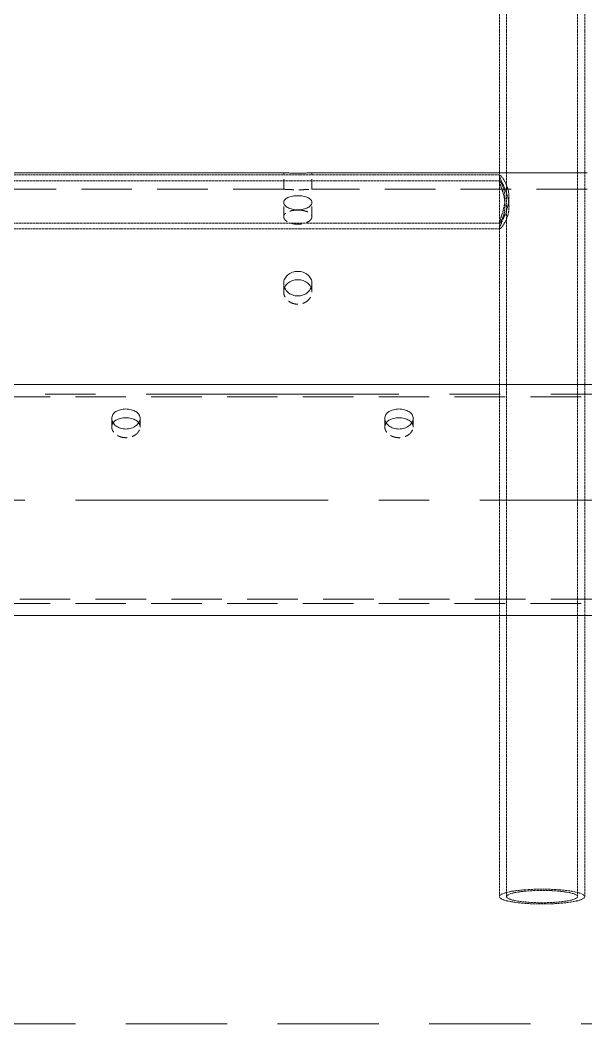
# Model space of a CAD drawing. Header units: millimetres. Extents: x -46397 to 283259, y -8690 to 23983.
# Drawn here: x 1185.8 to 1465.6, y 4017.6 to 4514.2 of the extents above; entities that cross this region are included whole.
import ezdxf

# ---------------------------------------------------------------- set-up
doc = ezdxf.new("R2010")
doc.units = ezdxf.units.MM
for name, pattern in [('CENTER', [2, 1.25, -0.25, 0.25, -0.25]), ('DASHED', [0.75, 0.5, -0.25]), ('HIDDEN', [0.375, 0.25, -0.125]), ('HIDDENX2', [0.75, 0.5, -0.25])]:
    doc.linetypes.add(name, pattern=pattern)
for name, color, linetype, lineweight in [('AM_0', 7, 'Continuous', 50), ('CHUAN NET KHUAT', 4, 'HIDDEN', 0), ('DUONGTAM', 1, 'CENTER', 0), ('Standard', 7, 'Continuous', 0)]:
    doc.layers.add(name, color=color, linetype=linetype, lineweight=lineweight)
doc.layers.add('flashshoot', color=7, linetype='Continuous')
doc.layers.add('Hidden (ISO)', color=6, linetype='DASHED', lineweight=0, true_color=0xff00ff)

# ---------------------------------------------------------------- blocks, each defined once
blk = doc.blocks.new('asmndnmasnmdnmwas')
at = {"layer": 'Hidden (ISO)'}
for p, q in [((35725.95, 12273.33), (35725.95, 10423.54)), ((35729.51, 12273.33), (35729.51, 10423.54)), ((35764.59, 12273.33), (35764.59, 10423.54)), ((35768.15, 12273.33), (35768.15, 10423.54)), ((35388.55, 10780.52), (35726.08, 10780.52)), ((35388.6, 10777.65), (35726.03, 10777.65)), ((35725.95, 10780.31), (35725.95, 10777.49)), ((35725.95, 10756.85), (35725.95, 10754.02)), ((35388.55, 10753.82), (35726.08, 10753.82)), ((35388.6, 10756.69), (35726.03, 10756.69))]:
    blk.add_line(p, q, dxfattribs=at)
for major_axis in [(-21.1, 0), (-17.54, 0)]:
    blk.add_ellipse((35747.05, 10423.54), major_axis=major_axis, ratio=0.173648, dxfattribs=at)
for points, knots in [([(35730.71, 10764.85), (35730.71, 10763.99), (35730.64, 10763.13), (35730.36, 10761.47), (35730.16, 10760.67), (35729.42, 10758.44), (35728.76, 10757.18), (35727.6, 10755.3), (35727.01, 10754.55), (35726.39, 10753.95), (35726.22, 10753.84), (35726, 10753.8), (35725.95, 10753.87), (35725.95, 10754.17), (35726, 10754.41), (35726.22, 10755.06), (35726.39, 10755.47), (35727.01, 10756.91), (35727.6, 10758.17), (35728.76, 10760.86), (35729.42, 10762.48), (35730.16, 10765.07), (35730.36, 10765.96), (35730.64, 10767.74), (35730.71, 10768.63), (35730.71, 10770.34), (35730.64, 10771.2), (35730.36, 10772.86), (35730.16, 10773.66), (35729.42, 10775.89), (35728.76, 10777.16), (35727.6, 10779.04), (35727.01, 10779.79), (35726.39, 10780.38), (35726.22, 10780.49), (35726, 10780.53), (35725.95, 10780.47), (35725.95, 10780.16), (35726, 10779.93), (35726.22, 10779.28), (35726.39, 10778.87), (35727.01, 10777.42), (35727.6, 10776.16), (35728.76, 10773.48), (35729.42, 10771.86), (35730.16, 10769.27), (35730.36, 10768.38), (35730.64, 10766.6), (35730.71, 10765.71), (35730.71, 10764.85)], [0, 0, 0, 0, 0.261647, 0.261647, 0.523295, 0.523295, 1.04659, 1.04659, 1.565486, 1.565486, 1.824934, 1.824934, 2.084382, 2.084382, 2.34383, 2.34383, 2.603278, 2.603278, 3.122174, 3.122174, 3.645469, 3.645469, 3.907117, 3.907117, 4.168764, 4.168764, 4.430412, 4.430412, 4.692059, 4.692059, 5.215354, 5.215354, 5.73425, 5.73425, 5.993698, 5.993698, 6.253146, 6.253146, 6.512594, 6.512594, 6.772043, 6.772043, 7.290939, 7.290939, 7.814234, 7.814234, 8.075881, 8.075881, 8.337528, 8.337528, 8.337528, 8.337528]), ([(35728.74, 10765.35), (35728.74, 10766.67), (35728.57, 10768.11), (35728.02, 10770.83), (35727.64, 10772.11), (35726.95, 10774.24), (35726.59, 10775.23), (35726.09, 10776.74), (35725.95, 10777.26), (35725.95, 10777.72), (35726.09, 10777.7), (35726.59, 10777.08), (35726.95, 10776.5), (35727.64, 10775.01), (35728.02, 10774), (35728.57, 10771.66), (35728.74, 10770.31), (35728.74, 10767.66), (35728.57, 10766.22), (35728.02, 10763.5), (35727.64, 10762.22), (35726.95, 10760.1), (35726.59, 10759.1), (35726.09, 10757.59), (35725.95, 10757.08), (35725.95, 10756.61), (35726.09, 10756.64), (35726.59, 10757.25), (35726.95, 10757.84), (35727.64, 10759.33), (35728.02, 10760.33), (35728.57, 10762.68), (35728.74, 10764.02), (35728.74, 10765.35)], [0, 0, 0, 0, 0.403252, 0.403252, 0.806503, 0.806503, 1.208688, 1.208688, 1.610874, 1.610874, 2.013059, 2.013059, 2.415244, 2.415244, 2.818496, 2.818496, 3.221747, 3.221747, 3.624999, 3.624999, 4.02825, 4.02825, 4.430436, 4.430436, 4.832621, 4.832621, 5.234806, 5.234806, 5.636991, 5.636991, 6.040243, 6.040243, 6.443495, 6.443495, 6.443495, 6.443495])]:
    blk.add_open_spline(points, degree=3, knots=knots, dxfattribs=at)
blk = doc.blocks.new('A$C49aca623')
at = {"color": 2, "linetype": 'Continuous', "lineweight": 0, "ltscale": 10, "extrusion": (2.28848e-17, 1, 0)}
for p, q in [((-2097, -563.9), (-2233, -563.9)), ((-1947, -563.9), (-2083, -563.9)), ((1960, -783), (-2832, -783))]:
    blk.add_line(p, q, dxfattribs=at)
at = {"color": 1, "linetype": 'HIDDENX2', "lineweight": 0, "ltscale": 10, "extrusion": (2.28848e-17, 1, 0)}
for p, q in [((-2097, -572.08), (-2097, -563.9)), ((-2083, -572.08), (-2083, -563.9)), ((-2097, -585.66), (-2097, -578.58)), ((-2083, -585.66), (-2083, -578.58)), ((-2097, -622.77), (-2097, -618.68)), ((-2083, -622.77), (-2083, -618.68))]:
    blk.add_line(p, q, dxfattribs=at)
at = {"color": 1, "linetype": 'HIDDENX2', "lineweight": 0, "ltscale": 50, "extrusion": (2.28848e-17, 1, 0)}
for p, q in [((-2097, -572.08), (-2233, -572.08)), ((-1947, -572.08), (-2083, -572.08)), ((1960, -774.82), (-2832, -774.82))]:
    blk.add_line(p, q, dxfattribs=at)
at = {"color": 2, "linetype": 'Continuous', "lineweight": 0, "ltscale": 10}
for points, knots in [([(-2083, -563.9), (-2083, -563.9), (-2083.04, -563.9), (-2083.22, -563.91), (-2083.35, -563.92), (-2083.71, -563.94), (-2083.93, -563.96), (-2084.45, -563.98), (-2084.74, -564), (-2085.36, -564.03), (-2085.71, -564.04), (-2086.48, -564.07), (-2086.89, -564.08), (-2087.75, -564.1), (-2088.2, -564.11), (-2089.11, -564.12), (-2089.56, -564.12), (-2090.44, -564.12), (-2090.89, -564.12), (-2091.8, -564.11), (-2092.25, -564.1), (-2093.11, -564.08), (-2093.52, -564.07), (-2094.29, -564.04), (-2094.64, -564.03), (-2095.26, -564), (-2095.55, -563.98), (-2096.07, -563.96), (-2096.29, -563.94), (-2096.65, -563.92), (-2096.78, -563.91), (-2096.96, -563.9), (-2097, -563.9), (-2097, -563.9)], [10.550311, 10.550311, 10.550311, 10.550311, 11.869099, 11.869099, 13.187888, 13.187888, 14.506676, 14.506676, 15.825465, 15.825465, 17.144254, 17.144254, 18.463043, 18.463043, 19.781833, 19.781833, 21.100622, 21.100622, 22.419411, 22.419411, 23.7382, 23.7382, 25.05699, 25.05699, 26.375779, 26.375779, 27.694567, 27.694567, 29.013356, 29.013356, 30.332144, 30.332144, 31.650933, 31.650933, 31.650933, 31.650933]), ([(-2090, -575.27), (-2089.56, -575.27), (-2089.11, -575.29), (-2088.2, -575.37), (-2087.75, -575.43), (-2086.89, -575.59), (-2086.48, -575.69), (-2085.71, -575.92), (-2085.36, -576.06), (-2084.74, -576.34), (-2084.45, -576.51), (-2083.93, -576.86), (-2083.71, -577.06), (-2083.35, -577.47), (-2083.22, -577.69), (-2083.04, -578.13), (-2083, -578.36), (-2083, -578.8), (-2083.04, -579.03), (-2083.22, -579.49), (-2083.35, -579.72), (-2083.71, -580.17), (-2083.93, -580.39), (-2084.45, -580.79), (-2084.74, -580.98), (-2085.36, -581.32), (-2085.71, -581.47), (-2086.48, -581.76), (-2086.89, -581.88), (-2087.75, -582.07), (-2088.2, -582.15), (-2089.11, -582.25), (-2089.56, -582.27), (-2090.44, -582.27), (-2090.89, -582.25), (-2091.8, -582.15), (-2092.25, -582.07), (-2093.11, -581.88), (-2093.52, -581.76), (-2094.29, -581.47), (-2094.64, -581.32), (-2095.26, -580.98), (-2095.55, -580.79), (-2096.07, -580.39), (-2096.29, -580.17), (-2096.65, -579.72), (-2096.78, -579.49), (-2096.96, -579.03), (-2097, -578.8), (-2097, -578.36), (-2096.96, -578.13), (-2096.78, -577.69), (-2096.65, -577.47), (-2096.29, -577.06), (-2096.07, -576.86), (-2095.55, -576.51), (-2095.26, -576.34), (-2094.64, -576.06), (-2094.29, -575.92), (-2093.52, -575.69), (-2093.11, -575.59), (-2092.25, -575.43), (-2091.8, -575.37), (-2090.89, -575.29), (-2090.44, -575.27), (-2090, -575.27)], [0, 0, 0, 0, 1.318789, 1.318789, 2.637578, 2.637578, 3.956368, 3.956368, 5.275157, 5.275157, 6.593945, 6.593945, 7.912734, 7.912734, 9.231522, 9.231522, 10.550311, 10.550311, 11.869099, 11.869099, 13.187888, 13.187888, 14.506676, 14.506676, 15.825465, 15.825465, 17.144254, 17.144254, 18.463043, 18.463043, 19.781833, 19.781833, 21.100622, 21.100622, 22.419411, 22.419411, 23.7382, 23.7382, 25.05699, 25.05699, 26.375779, 26.375779, 27.694567, 27.694567, 29.013356, 29.013356, 30.332144, 30.332144, 31.650933, 31.650933, 32.969721, 32.969721, 34.28851, 34.28851, 35.607298, 35.607298, 36.926087, 36.926087, 38.244876, 38.244876, 39.563665, 39.563665, 40.882454, 40.882454, 42.201244, 42.201244, 42.201244, 42.201244]), ([(-2090, -612.72), (-2089.56, -612.72), (-2089.11, -612.76), (-2088.2, -612.91), (-2087.75, -613.02), (-2086.89, -613.32), (-2086.48, -613.51), (-2085.71, -613.94), (-2085.36, -614.18), (-2084.74, -614.71), (-2084.45, -615), (-2083.93, -615.65), (-2083.71, -616), (-2083.35, -616.74), (-2083.22, -617.12), (-2083.04, -617.9), (-2083, -618.29), (-2083, -619.06), (-2083.04, -619.45), (-2083.22, -620.24), (-2083.35, -620.63), (-2083.71, -621.39), (-2083.93, -621.75), (-2084.45, -622.43), (-2084.74, -622.74), (-2085.36, -623.29), (-2085.71, -623.55), (-2086.48, -624.01), (-2086.89, -624.21), (-2087.75, -624.53), (-2088.2, -624.65), (-2089.11, -624.81), (-2089.56, -624.85), (-2090.44, -624.85), (-2090.89, -624.81), (-2091.8, -624.65), (-2092.25, -624.53), (-2093.11, -624.21), (-2093.52, -624.01), (-2094.29, -623.55), (-2094.64, -623.29), (-2095.26, -622.74), (-2095.55, -622.43), (-2096.07, -621.75), (-2096.29, -621.39), (-2096.65, -620.63), (-2096.78, -620.24), (-2096.96, -619.45), (-2097, -619.06), (-2097, -618.29), (-2096.96, -617.9), (-2096.78, -617.12), (-2096.65, -616.74), (-2096.29, -616), (-2096.07, -615.65), (-2095.55, -615), (-2095.26, -614.71), (-2094.64, -614.18), (-2094.29, -613.94), (-2093.52, -613.51), (-2093.11, -613.32), (-2092.25, -613.02), (-2091.8, -612.91), (-2090.89, -612.76), (-2090.44, -612.72), (-2090, -612.72)], [0, 0, 0, 0, 1.318789, 1.318789, 2.637578, 2.637578, 3.956368, 3.956368, 5.275157, 5.275157, 6.593945, 6.593945, 7.912734, 7.912734, 9.231522, 9.231522, 10.550311, 10.550311, 11.869099, 11.869099, 13.187888, 13.187888, 14.506676, 14.506676, 15.825465, 15.825465, 17.144254, 17.144254, 18.463043, 18.463043, 19.781833, 19.781833, 21.100622, 21.100622, 22.419411, 22.419411, 23.7382, 23.7382, 25.05699, 25.05699, 26.375779, 26.375779, 27.694567, 27.694567, 29.013356, 29.013356, 30.332144, 30.332144, 31.650933, 31.650933, 32.969721, 32.969721, 34.28851, 34.28851, 35.607298, 35.607298, 36.926087, 36.926087, 38.244876, 38.244876, 39.563665, 39.563665, 40.882454, 40.882454, 42.201244, 42.201244, 42.201244, 42.201244]), ([(-2090, -616.82), (-2090.44, -616.82), (-2090.89, -616.86), (-2091.8, -617.01), (-2092.25, -617.12), (-2093.11, -617.42), (-2093.52, -617.6), (-2094.29, -618.03), (-2094.64, -618.28), (-2095.26, -618.8), (-2095.55, -619.1), (-2096.07, -619.74), (-2096.29, -620.09), (-2096.51, -620.55), (-2096.55, -620.64), (-2096.59, -620.73)], [0, 0, 0, 0, 1.318854, 1.318854, 2.637708, 2.637708, 3.956563, 3.956563, 5.275417, 5.275417, 6.59427, 6.59427, 7.913123, 7.913123, 8.233495, 8.233495, 8.233495, 8.233495]), ([(-2083.41, -620.73), (-2083.45, -620.64), (-2083.49, -620.55), (-2083.71, -620.09), (-2083.93, -619.74), (-2084.45, -619.1), (-2084.74, -618.8), (-2085.36, -618.28), (-2085.71, -618.03), (-2086.48, -617.6), (-2086.89, -617.42), (-2087.75, -617.12), (-2088.2, -617.01), (-2089.11, -616.86), (-2089.56, -616.82), (-2090, -616.82)], [33.969824, 33.969824, 33.969824, 33.969824, 34.290196, 34.290196, 35.609049, 35.609049, 36.927902, 36.927902, 38.246757, 38.246757, 39.565611, 39.565611, 40.884465, 40.884465, 42.203319, 42.203319, 42.203319, 42.203319])]:
    blk.add_open_spline(points, degree=3, knots=knots, dxfattribs=at)
at = {"color": 1, "linetype": 'HIDDENX2', "lineweight": 0, "ltscale": 10}
for points, knots in [([(-2097, -572.08), (-2097, -572.08), (-2096.96, -572.08), (-2096.78, -572.09), (-2096.65, -572.1), (-2096.29, -572.13), (-2096.07, -572.14), (-2095.55, -572.17), (-2095.26, -572.19), (-2094.64, -572.22), (-2094.29, -572.23), (-2093.52, -572.26), (-2093.11, -572.28), (-2092.25, -572.3), (-2091.8, -572.31), (-2090.89, -572.32), (-2090.44, -572.32), (-2089.56, -572.32), (-2089.11, -572.32), (-2088.2, -572.31), (-2087.75, -572.3), (-2086.89, -572.28), (-2086.48, -572.26), (-2085.71, -572.23), (-2085.36, -572.22), (-2084.74, -572.19), (-2084.45, -572.17), (-2083.93, -572.14), (-2083.71, -572.13), (-2083.35, -572.1), (-2083.22, -572.09), (-2083.04, -572.08), (-2083, -572.08), (-2083, -572.08)], [10.55083, 10.55083, 10.55083, 10.55083, 11.869683, 11.869683, 13.188536, 13.188536, 14.507389, 14.507389, 15.826243, 15.826243, 17.145097, 17.145097, 18.463951, 18.463951, 19.782805, 19.782805, 21.10166, 21.10166, 22.420514, 22.420514, 23.739368, 23.739368, 25.058222, 25.058222, 26.377077, 26.377077, 27.69593, 27.69593, 29.014783, 29.014783, 30.333636, 30.333636, 31.652489, 31.652489, 31.652489, 31.652489]), ([(-2090, -582.37), (-2090.44, -582.37), (-2090.89, -582.39), (-2091.8, -582.47), (-2092.25, -582.53), (-2093.11, -582.69), (-2093.52, -582.79), (-2094.29, -583.02), (-2094.64, -583.15), (-2095.26, -583.43), (-2095.55, -583.59), (-2096.07, -583.95), (-2096.29, -584.15), (-2096.65, -584.56), (-2096.78, -584.77), (-2096.96, -585.22), (-2097, -585.44), (-2097, -585.88), (-2096.96, -586.11), (-2096.78, -586.57), (-2096.65, -586.81), (-2096.29, -587.26), (-2096.07, -587.48), (-2095.55, -587.88), (-2095.26, -588.07), (-2094.64, -588.41), (-2094.29, -588.57), (-2093.52, -588.85), (-2093.11, -588.97), (-2092.25, -589.17), (-2091.8, -589.25), (-2090.89, -589.35), (-2090.44, -589.37), (-2089.56, -589.37), (-2089.11, -589.35), (-2088.2, -589.25), (-2087.75, -589.17), (-2086.89, -588.97), (-2086.48, -588.85), (-2085.71, -588.57), (-2085.36, -588.41), (-2084.74, -588.07), (-2084.45, -587.88), (-2083.93, -587.48), (-2083.71, -587.26), (-2083.35, -586.81), (-2083.22, -586.57), (-2083.04, -586.11), (-2083, -585.88), (-2083, -585.44), (-2083.04, -585.22), (-2083.22, -584.77), (-2083.35, -584.56), (-2083.71, -584.15), (-2083.93, -583.95), (-2084.45, -583.59), (-2084.74, -583.43), (-2085.36, -583.15), (-2085.71, -583.02), (-2086.48, -582.79), (-2086.89, -582.69), (-2087.75, -582.53), (-2088.2, -582.47), (-2089.11, -582.39), (-2089.56, -582.37), (-2090, -582.37)], [0, 0, 0, 0, 1.318854, 1.318854, 2.637708, 2.637708, 3.956563, 3.956563, 5.275417, 5.275417, 6.59427, 6.59427, 7.913123, 7.913123, 9.231977, 9.231977, 10.55083, 10.55083, 11.869683, 11.869683, 13.188536, 13.188536, 14.507389, 14.507389, 15.826243, 15.826243, 17.145097, 17.145097, 18.463951, 18.463951, 19.782805, 19.782805, 21.10166, 21.10166, 22.420514, 22.420514, 23.739368, 23.739368, 25.058222, 25.058222, 26.377077, 26.377077, 27.69593, 27.69593, 29.014783, 29.014783, 30.333636, 30.333636, 31.652489, 31.652489, 32.971343, 32.971343, 34.290196, 34.290196, 35.609049, 35.609049, 36.927902, 36.927902, 38.246757, 38.246757, 39.565611, 39.565611, 40.884465, 40.884465, 42.203319, 42.203319, 42.203319, 42.203319]), ([(-2096.59, -620.73), (-2096.71, -621.02), (-2096.8, -621.31), (-2096.96, -621.99), (-2097, -622.38), (-2097, -623.15), (-2096.96, -623.54), (-2096.78, -624.33), (-2096.65, -624.72), (-2096.29, -625.48), (-2096.07, -625.85), (-2095.55, -626.52), (-2095.26, -626.84), (-2094.64, -627.39), (-2094.29, -627.65), (-2093.52, -628.11), (-2093.11, -628.31), (-2092.25, -628.63), (-2091.8, -628.75), (-2090.89, -628.91), (-2090.44, -628.95), (-2089.56, -628.95), (-2089.11, -628.91), (-2088.2, -628.75), (-2087.75, -628.63), (-2086.89, -628.31), (-2086.48, -628.11), (-2085.71, -627.65), (-2085.36, -627.39), (-2084.74, -626.84), (-2084.45, -626.52), (-2083.93, -625.85), (-2083.71, -625.48), (-2083.35, -624.72), (-2083.22, -624.33), (-2083.04, -623.54), (-2083, -623.15), (-2083, -622.38), (-2083.04, -621.99), (-2083.2, -621.31), (-2083.29, -621.02), (-2083.41, -620.73)], [8.233495, 8.233495, 8.233495, 8.233495, 9.231977, 9.231977, 10.55083, 10.55083, 11.869683, 11.869683, 13.188536, 13.188536, 14.507389, 14.507389, 15.826243, 15.826243, 17.145097, 17.145097, 18.463951, 18.463951, 19.782805, 19.782805, 21.10166, 21.10166, 22.420514, 22.420514, 23.739368, 23.739368, 25.058222, 25.058222, 26.377077, 26.377077, 27.69593, 27.69593, 29.014783, 29.014783, 30.333636, 30.333636, 31.652489, 31.652489, 32.971343, 32.971343, 33.969824, 33.969824, 33.969824, 33.969824])]:
    blk.add_open_spline(points, degree=3, knots=knots, dxfattribs=at)
at = {"layer": 'DUONGTAM', "ltscale": 100, "extrusion": (2.28848e-17, 1, 0)}
blk.add_line((1960, -673.45), (-3000, -673.45), dxfattribs=at)
blk = doc.blocks.new('A$C46e65358')
at = {"color": 150, "linetype": 'Continuous', "lineweight": 0, "ltscale": 10, "extrusion": (2.28848e-17, 1, 0)}
for p, q in [((1125, -668.7), (-3000, -668.7)), ((1125, -783), (-2842, -783))]:
    blk.add_line(p, q, dxfattribs=at)
at = {"color": 1, "linetype": 'HIDDENX2', "lineweight": 0, "ltscale": 50, "extrusion": (2.28848e-17, 1, 0)}
for p, q in [((1125, -674.72), (-3000, -674.72)), ((1125, -776.98), (-2842, -776.98))]:
    blk.add_line(p, q, dxfattribs=at)
at = {"color": 1, "linetype": 'HIDDENX2', "lineweight": 0, "ltscale": 10, "extrusion": (2.28848e-17, 1, 0)}
for p, q in [((-2182, -689.7), (-2182, -685.44)), ((-2168, -689.7), (-2168, -685.44)), ((-2047, -689.7), (-2047, -685.44)), ((-2033, -689.7), (-2033, -685.44))]:
    blk.add_line(p, q, dxfattribs=at)
at = {"color": 150, "linetype": 'Continuous', "lineweight": 0, "ltscale": 10}
for points, knots in [([(-2175, -680.79), (-2174.56, -680.79), (-2174.11, -680.82), (-2173.2, -680.93), (-2172.75, -681.01), (-2171.89, -681.24), (-2171.48, -681.38), (-2170.71, -681.7), (-2170.36, -681.89), (-2169.74, -682.29), (-2169.45, -682.52), (-2168.93, -683.02), (-2168.71, -683.3), (-2168.35, -683.88), (-2168.22, -684.19), (-2168.04, -684.81), (-2168, -685.13), (-2168, -685.75), (-2168.04, -686.08), (-2168.22, -686.73), (-2168.35, -687.06), (-2168.71, -687.7), (-2168.93, -688.01), (-2169.45, -688.58), (-2169.74, -688.85), (-2170.36, -689.33), (-2170.71, -689.56), (-2171.48, -689.96), (-2171.89, -690.13), (-2172.75, -690.41), (-2173.2, -690.52), (-2174.11, -690.66), (-2174.56, -690.69), (-2175.44, -690.69), (-2175.89, -690.66), (-2176.8, -690.52), (-2177.25, -690.41), (-2178.11, -690.13), (-2178.52, -689.96), (-2179.29, -689.56), (-2179.64, -689.33), (-2180.26, -688.85), (-2180.55, -688.58), (-2181.07, -688.01), (-2181.29, -687.7), (-2181.65, -687.06), (-2181.78, -686.73), (-2181.96, -686.08), (-2182, -685.75), (-2182, -685.13), (-2181.96, -684.81), (-2181.78, -684.19), (-2181.65, -683.88), (-2181.29, -683.3), (-2181.07, -683.02), (-2180.55, -682.52), (-2180.26, -682.29), (-2179.64, -681.89), (-2179.29, -681.7), (-2178.52, -681.38), (-2178.11, -681.24), (-2177.25, -681.01), (-2176.8, -680.93), (-2175.89, -680.82), (-2175.44, -680.79), (-2175, -680.79)], [0, 0, 0, 0, 1.319832, 1.319832, 2.639664, 2.639664, 3.959497, 3.959497, 5.279329, 5.279329, 6.599151, 6.599151, 7.918973, 7.918973, 9.238795, 9.238795, 10.558617, 10.558617, 11.878439, 11.878439, 13.198261, 13.198261, 14.518084, 14.518084, 15.837906, 15.837906, 17.157738, 17.157738, 18.47757, 18.47757, 19.797402, 19.797402, 21.117235, 21.117235, 22.437067, 22.437067, 23.756899, 23.756899, 25.076731, 25.076731, 26.396564, 26.396564, 27.716386, 27.716386, 29.036208, 29.036208, 30.35603, 30.35603, 31.675852, 31.675852, 32.995674, 32.995674, 34.315496, 34.315496, 35.635318, 35.635318, 36.95514, 36.95514, 38.274973, 38.274973, 39.594805, 39.594805, 40.914637, 40.914637, 42.234469, 42.234469, 42.234469, 42.234469]), ([(-2175, -685.09), (-2175.44, -685.09), (-2175.89, -685.11), (-2176.8, -685.22), (-2177.25, -685.3), (-2178.11, -685.52), (-2178.52, -685.66), (-2179.29, -685.98), (-2179.64, -686.17), (-2180.26, -686.56), (-2180.55, -686.79), (-2181, -687.22), (-2181.17, -687.42), (-2181.32, -687.63)], [0, 0, 0, 0, 1.320193, 1.320193, 2.640387, 2.640387, 3.96058, 3.96058, 5.280773, 5.280773, 6.600951, 6.600951, 7.575934, 7.575934, 7.575934, 7.575934]), ([(-2168.68, -687.63), (-2168.83, -687.42), (-2169, -687.22), (-2169.45, -686.79), (-2169.74, -686.56), (-2170.36, -686.17), (-2170.71, -685.98), (-2171.48, -685.66), (-2171.89, -685.52), (-2172.75, -685.3), (-2173.2, -685.22), (-2174.11, -685.11), (-2174.56, -685.09), (-2175, -685.09)], [34.669998, 34.669998, 34.669998, 34.669998, 35.644982, 35.644982, 36.965159, 36.965159, 38.285352, 38.285352, 39.605546, 39.605546, 40.925739, 40.925739, 42.245932, 42.245932, 42.245932, 42.245932]), ([(-2040, -680.79), (-2039.56, -680.79), (-2039.11, -680.82), (-2038.2, -680.93), (-2037.75, -681.01), (-2036.89, -681.24), (-2036.48, -681.38), (-2035.71, -681.7), (-2035.36, -681.89), (-2034.74, -682.29), (-2034.45, -682.52), (-2033.93, -683.02), (-2033.71, -683.3), (-2033.35, -683.88), (-2033.22, -684.19), (-2033.04, -684.81), (-2033, -685.13), (-2033, -685.75), (-2033.04, -686.08), (-2033.22, -686.73), (-2033.35, -687.06), (-2033.71, -687.7), (-2033.93, -688.01), (-2034.45, -688.58), (-2034.74, -688.85), (-2035.36, -689.33), (-2035.71, -689.56), (-2036.48, -689.96), (-2036.89, -690.13), (-2037.75, -690.41), (-2038.2, -690.52), (-2039.11, -690.66), (-2039.56, -690.69), (-2040.44, -690.69), (-2040.89, -690.66), (-2041.8, -690.52), (-2042.25, -690.41), (-2043.11, -690.13), (-2043.52, -689.96), (-2044.29, -689.56), (-2044.64, -689.33), (-2045.26, -688.85), (-2045.55, -688.58), (-2046.07, -688.01), (-2046.29, -687.7), (-2046.65, -687.06), (-2046.78, -686.73), (-2046.96, -686.08), (-2047, -685.75), (-2047, -685.13), (-2046.96, -684.81), (-2046.78, -684.19), (-2046.65, -683.88), (-2046.29, -683.3), (-2046.07, -683.02), (-2045.55, -682.52), (-2045.26, -682.29), (-2044.64, -681.89), (-2044.29, -681.7), (-2043.52, -681.38), (-2043.11, -681.24), (-2042.25, -681.01), (-2041.8, -680.93), (-2040.89, -680.82), (-2040.44, -680.79), (-2040, -680.79)], [0, 0, 0, 0, 1.319832, 1.319832, 2.639664, 2.639664, 3.959497, 3.959497, 5.279329, 5.279329, 6.599151, 6.599151, 7.918973, 7.918973, 9.238795, 9.238795, 10.558617, 10.558617, 11.878439, 11.878439, 13.198261, 13.198261, 14.518084, 14.518084, 15.837906, 15.837906, 17.157738, 17.157738, 18.47757, 18.47757, 19.797402, 19.797402, 21.117235, 21.117235, 22.437067, 22.437067, 23.756899, 23.756899, 25.076731, 25.076731, 26.396564, 26.396564, 27.716386, 27.716386, 29.036208, 29.036208, 30.35603, 30.35603, 31.675852, 31.675852, 32.995674, 32.995674, 34.315496, 34.315496, 35.635318, 35.635318, 36.95514, 36.95514, 38.274973, 38.274973, 39.594805, 39.594805, 40.914637, 40.914637, 42.234469, 42.234469, 42.234469, 42.234469]), ([(-2040, -685.09), (-2040.44, -685.09), (-2040.89, -685.11), (-2041.8, -685.22), (-2042.25, -685.3), (-2043.11, -685.52), (-2043.52, -685.66), (-2044.29, -685.98), (-2044.64, -686.17), (-2045.26, -686.56), (-2045.55, -686.79), (-2046, -687.22), (-2046.17, -687.42), (-2046.32, -687.63)], [0, 0, 0, 0, 1.320193, 1.320193, 2.640387, 2.640387, 3.96058, 3.96058, 5.280773, 5.280773, 6.600951, 6.600951, 7.575934, 7.575934, 7.575934, 7.575934]), ([(-2033.68, -687.63), (-2033.83, -687.42), (-2034, -687.22), (-2034.45, -686.79), (-2034.74, -686.56), (-2035.36, -686.17), (-2035.71, -685.98), (-2036.48, -685.66), (-2036.89, -685.52), (-2037.75, -685.3), (-2038.2, -685.22), (-2039.11, -685.11), (-2039.56, -685.09), (-2040, -685.09)], [34.669998, 34.669998, 34.669998, 34.669998, 35.644982, 35.644982, 36.965159, 36.965159, 38.285352, 38.285352, 39.605546, 39.605546, 40.925739, 40.925739, 42.245932, 42.245932, 42.245932, 42.245932])]:
    blk.add_open_spline(points, degree=3, knots=knots, dxfattribs=at)
at = {"color": 1, "linetype": 'HIDDENX2', "lineweight": 0, "ltscale": 10}
for points in [[(-2181.32, -687.63), (-2181.37, -687.7), (-2181.42, -687.77), (-2181.65, -688.14), (-2181.78, -688.44), (-2181.96, -689.07), (-2182, -689.38), (-2182, -690.01), (-2181.96, -690.33), (-2181.78, -690.99), (-2181.65, -691.32), (-2181.29, -691.96), (-2181.07, -692.27), (-2180.55, -692.85), (-2180.26, -693.12), (-2179.64, -693.61), (-2179.29, -693.83), (-2178.52, -694.24), (-2178.11, -694.42), (-2177.25, -694.7), (-2176.8, -694.81), (-2175.89, -694.95), (-2175.44, -694.99), (-2174.56, -694.99), (-2174.11, -694.95), (-2173.2, -694.81), (-2172.75, -694.7), (-2171.89, -694.42), (-2171.48, -694.24), (-2170.71, -693.83), (-2170.36, -693.61), (-2169.74, -693.12), (-2169.45, -692.85), (-2168.93, -692.27), (-2168.71, -691.96), (-2168.35, -691.32), (-2168.22, -690.99), (-2168.04, -690.33), (-2168, -690.01), (-2168, -689.38), (-2168.04, -689.07), (-2168.22, -688.44), (-2168.35, -688.14), (-2168.58, -687.77), (-2168.63, -687.7), (-2168.68, -687.63)], [(-2046.32, -687.63), (-2046.37, -687.7), (-2046.42, -687.77), (-2046.65, -688.14), (-2046.78, -688.44), (-2046.96, -689.07), (-2047, -689.38), (-2047, -690.01), (-2046.96, -690.33), (-2046.78, -690.99), (-2046.65, -691.32), (-2046.29, -691.96), (-2046.07, -692.27), (-2045.55, -692.85), (-2045.26, -693.12), (-2044.64, -693.61), (-2044.29, -693.83), (-2043.52, -694.24), (-2043.11, -694.42), (-2042.25, -694.7), (-2041.8, -694.81), (-2040.89, -694.95), (-2040.44, -694.99), (-2039.56, -694.99), (-2039.11, -694.95), (-2038.2, -694.81), (-2037.75, -694.7), (-2036.89, -694.42), (-2036.48, -694.24), (-2035.71, -693.83), (-2035.36, -693.61), (-2034.74, -693.12), (-2034.45, -692.85), (-2033.93, -692.27), (-2033.71, -691.96), (-2033.35, -691.32), (-2033.22, -690.99), (-2033.04, -690.33), (-2033, -690.01), (-2033, -689.38), (-2033.04, -689.07), (-2033.22, -688.44), (-2033.35, -688.14), (-2033.58, -687.77), (-2033.63, -687.7), (-2033.68, -687.63)]]:
    blk.add_open_spline(points, degree=3, knots=[7.575934, 7.575934, 7.575934, 7.575934, 7.921128, 7.921128, 9.241306, 9.241306, 10.561483, 10.561483, 11.881661, 11.881661, 13.201838, 13.201838, 14.522015, 14.522015, 15.842193, 15.842193, 17.162386, 17.162386, 18.48258, 18.48258, 19.802773, 19.802773, 21.122966, 21.122966, 22.44316, 22.44316, 23.763353, 23.763353, 25.083546, 25.083546, 26.40374, 26.40374, 27.723917, 27.723917, 29.044094, 29.044094, 30.364272, 30.364272, 31.684449, 31.684449, 33.004627, 33.004627, 34.324804, 34.324804, 34.669998, 34.669998, 34.669998, 34.669998], dxfattribs=at)
at = {"layer": 'DUONGTAM', "color": 1, "ltscale": 100, "extrusion": (2.28848e-17, 1, 0)}
blk.add_line((1125, -725.85), (-3000, -725.85), dxfattribs=at)
blk = doc.blocks.new('A$Cb6d5b212')
at = {"layer": 'CHUAN NET KHUAT', "color": 3, "linetype": 'HIDDENX2', "lineweight": 0, "ltscale": 100, "extrusion": (2.28848e-17, 1, 0)}
blk.add_line((-3000, -985), (-1500, -985), dxfattribs=at)

msp = doc.modelspace()

# ---------------------------------------------------------------- block references
at = {"layer": 'AM_0'}
msp.add_blockref('asmndnmasnmdnmwas', (-34303.16, -6342.98, -1.5), dxfattribs=at)
at = {"layer": 'flashshoot'}
for name in ['A$C49aca623', 'A$C46e65358']:
    msp.add_blockref(name, (3413.15, 5002.56, -1.5), dxfattribs=at)
at = {"layer": 'Standard'}
msp.add_blockref('A$Cb6d5b212', (3413.15, 5002.56, -1.5), dxfattribs=at)

doc.saveas('drawing.dxf')
